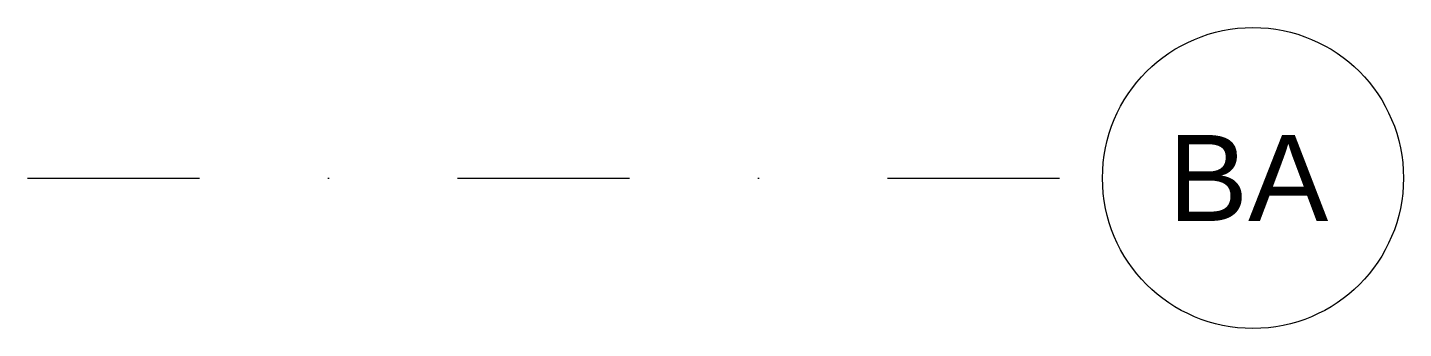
# Model space of a CAD drawing. Header units: millimetres. Extents: x -9163 to 49400, y 40309 to 58543.
# Drawn here: x 22643 to 24243, y 55428 to 55778 of the extents above; entities that cross this region are included whole.
import ezdxf

# ---------------------------------------------------------------- set-up
doc = ezdxf.new("R2010")
doc.units = ezdxf.units.MM
doc.linetypes.add('UDL_2NP_B$0$HA_DashDot_10mm-S3mm', pattern=[500, 200, -150, 0, -150])
for name, color, linetype, lineweight in [('ABMV_det-koty 10', 140, 'Continuous', 5), ('UDL_2NP_B$0$S-GRID-____-IDEN', 252, 'Continuous', 9), ('UDL_2NP_B$0$S-GRID-____-OTLN', 252, 'Continuous', 5)]:
    doc.layers.add(name, color=color, linetype=linetype, lineweight=lineweight)
doc.styles.add('UDL_2NP_B$0$Arial_1', font='arial.ttf', dxfattribs={"height": 100})

# ---------------------------------------------------------------- blocks, each defined once
blk = doc.blocks.new('UDL_2NP_B$0$Grid - Radius 3_5mm-353793-UDL_2NP-B')
at = {"layer": 'UDL_2NP_B$0$S-GRID-____-IDEN'}
blk.add_circle((0, 0), 3.5, dxfattribs=at)
blk = doc.blocks.new('UDL_2NP_B')
at = {"layer": 'UDL_2NP_B$0$S-GRID-____-OTLN', "linetype": 'UDL_2NP_B$0$HA_DashDot_10mm-S3mm', "lineweight": 9}
blk.add_line((22642.5, 55602.7), (23892.5, 55602.7), dxfattribs=at)
at = {"layer": 'UDL_2NP_B$0$S-GRID-____-IDEN', "xscale": 49.99999999999998, "yscale": 49.99999999999998, "zscale": 49.99999999999998, "rotation": 269.9999999999996}
blk.add_blockref('UDL_2NP_B$0$Grid - Radius 3_5mm-353793-UDL_2NP-B', (24067.5, 55602.7), dxfattribs=at)
at = {"layer": 'UDL_2NP_B$0$S-GRID-____-IDEN', "lineweight": 5, "insert": (23968.7, 55652.8), "char_height": 100, "width": 232.489, "attachment_point": 1, "style": 'UDL_2NP_B$0$Arial_1'}
blk.add_mtext('BA', dxfattribs=at)

msp = doc.modelspace()

# ---------------------------------------------------------------- block references
at = {"layer": 'ABMV_det-koty 10'}
msp.add_blockref('UDL_2NP_B', (0, 0), dxfattribs=at)

doc.saveas('drawing.dxf')
